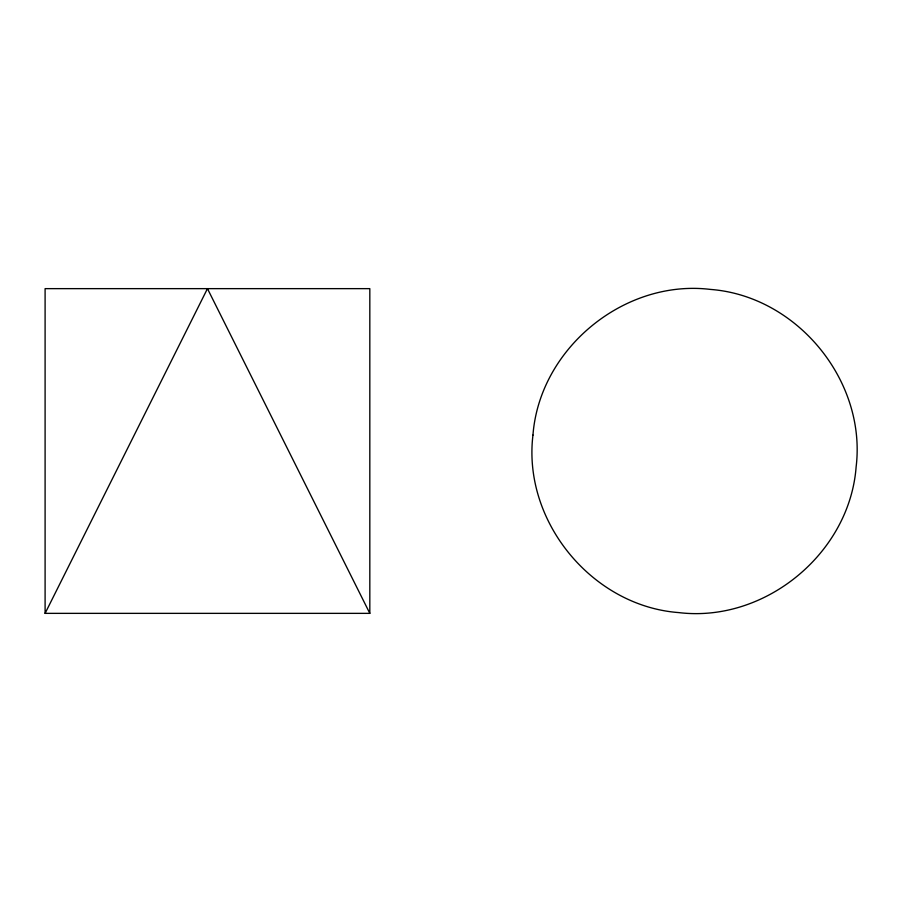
<?xml version="1.0" encoding="UTF-8"?>
<svg xmlns="http://www.w3.org/2000/svg" width="902" height="902" viewBox="0 0 902 902"><rect width="100%" height="100%" fill="white"/><g stroke="black" fill="none" stroke-linecap="round" stroke-linejoin="round"><path stroke-width="1.35" d="M45.1 613.36L207.46 288.64L369.82 613.36L45.1 613.36L45.1 288.64L369.82 288.64L369.82 613.36M532.958 435.091C522.461 521.243 592.073 606.065 678.631 612.582C764.783 623.079 849.605 553.467 856.122 466.909C866.619 380.757 797.007 295.935 710.449 289.418C624.297 278.921 539.475 348.533 532.958 435.091"/></g></svg>
